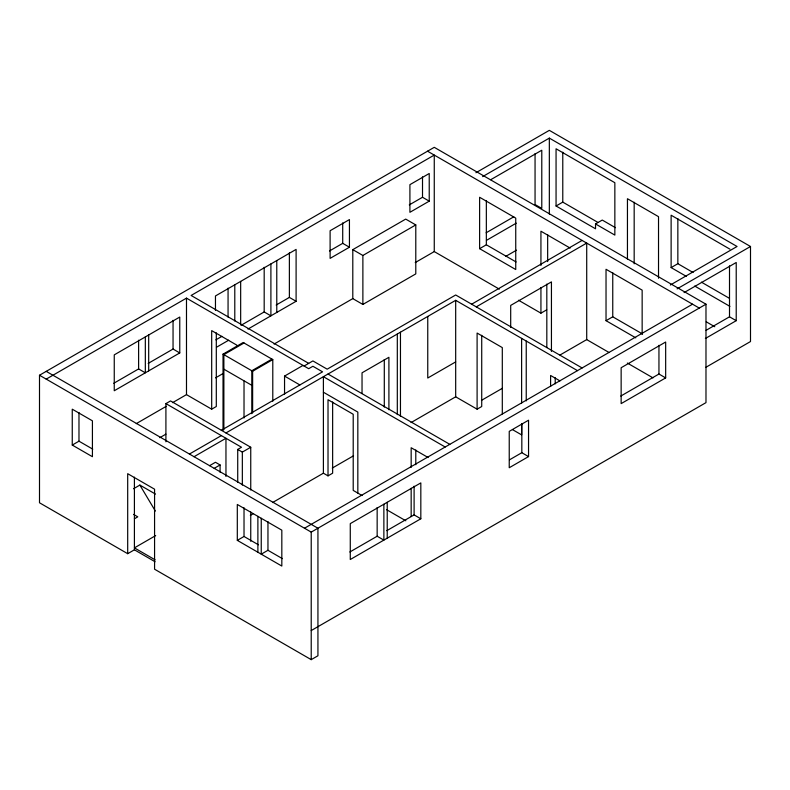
<?xml version="1.0" encoding="UTF-8"?>
<svg xmlns="http://www.w3.org/2000/svg" width="790" height="790" viewBox="0 0 790 790"><rect width="100%" height="100%" fill="white"/><g stroke="black" fill="none" stroke-linecap="round" stroke-linejoin="round"><path stroke-width="1.19" d="M155.087 561.749L134.409 549.81L127.694 553.691L39.5 502.776L39.5 375.24L434.263 147.325L705.983 304.199L705.983 402.633L311.221 630.558M46.215 379.121L186.489 298.136L308.693 368.693L312.899 366.264L322.557 371.843L221.348 430.274M329.499 250.973L342.712 243.34L349.437 247.221L349.437 219.581L330.111 230.729L330.111 258.37L349.437 247.221M409.289 204.896L422.512 197.273L429.227 201.154L429.227 173.504L409.911 184.662L409.911 212.303L429.227 201.154M475.926 172.733L549.336 130.35L750.5 246.49L750.5 341.537L705.816 367.34M113.75 383.288L138.615 368.93L145.33 372.811L145.33 336.925M148.184 363.41L173.05 349.052L179.764 352.933L179.764 317.047L114.254 354.868L114.254 390.754L179.764 352.933M352.794 298.62L352.794 249.64L405.704 219.097L415.787 224.913L415.787 273.893L362.877 304.436L352.794 298.62L274.081 344.065M482.621 176.624L549.336 138.112L737.06 246.49L670.345 285.012M490.709 179.715L541.782 150.228L541.782 208.422L535.057 204.541L535.057 153.625M215.868 339.848L221.96 336.333M241.246 325.204L264.186 311.951L270.901 315.832L270.901 263.949M276.164 305.039L289.377 297.405L296.102 301.286L296.102 249.403L215.463 295.954L215.463 310.431M352.794 249.64L362.877 255.466L415.787 224.913M216.48 347.254L228.685 340.214M247.961 329.075L296.102 301.286M223.027 430.402L223.027 354.147L243.182 342.505L272.787 359.598L272.787 401.231M244.021 342.988L223.866 354.631L223.866 429.622M72.255 445.066L92.42 456.709L92.42 420.823L72.255 409.181L72.255 445.066L78.98 441.185L92.766 449.154M165.91 441.788L165.91 403.611L170.531 400.935L250.746 447.249L250.746 490.007M136.275 423.628L166.186 406.356M172.595 402.653L186.489 394.635L211.69 409.181L216.302 406.514L216.302 332.866M215.571 377.847L223.017 373.542M415.224 262.576L434.263 251.585L499.339 289.15M486.117 232.803L513.776 216.825M271.948 359.114L251.793 370.757L251.793 413.674M223.027 354.147L252.632 371.241L272.787 359.598M486.452 240.367L516.245 223.165M479.619 248.672L515.742 269.528L515.742 218.119L479.619 197.273L479.619 248.672L486.344 244.791L516.087 261.964M556.061 206.002L595.532 228.794L595.532 223.945L614.847 235.094L614.847 182.717L556.061 148.777L556.061 206.002L562.776 202.122L597.981 222.444M159.787 437.69L165.91 434.154M284.548 394.269L284.548 376.089L303.024 365.415M304.081 366.027L312.899 360.931L327.178 369.177L455.682 294.986L582.092 367.962M505.916 256.286L516.502 250.173M189.432 454.043L221.348 435.616M225.96 432.94L455.682 300.319L577.47 370.629M133.53 488.743L139.869 485.08L155.492 494.096M595.532 223.945L602.257 220.064L615.469 227.698M194.044 456.709L225.96 438.282L225.96 476.459M471.64 304.199L582.092 240.427M476.261 306.866L586.713 243.093L586.713 339.601L559.992 355.026M209.587 465.675L215.463 462.278L220.084 464.954L220.084 472.282M237.721 482.413L237.721 449.431L241.503 447.249L165.91 403.611M214.208 468.342L220.084 464.954M237.721 449.431L242.342 452.097L250.746 447.249M134.409 518.783L137.776 516.838L133.54 514.399M455.682 361.899L427.755 378.025L427.755 316.444M155.689 535.59L134.409 547.875L155.087 559.814M518.536 300.24L540.933 313.166L546.7 309.848M729.92 249.156L671.125 215.216L671.125 267.583L677.85 263.702L693.097 272.51M250.321 515.386L253.501 513.549M272.56 502.549L323.396 473.19L328.018 475.866L332.639 473.19L332.639 401.972M332.264 468.075L353.525 455.8M411.077 422.571L455.682 396.817L477.101 409.181L481.722 406.514L481.722 335.296M642.152 334.19L642.152 290.137L606.029 269.281L606.029 320.681L612.754 316.81L642.497 333.973M237.306 540.36L281.823 566.055L281.823 530.169L237.306 504.474L237.306 540.36L244.021 536.479L258.429 544.794M481.485 400.352L502.351 388.305M677.089 288.873L750.5 246.49M684.091 292.586L736.221 262.497L736.221 320.681L705.371 338.495M304.496 528.233L692.544 304.199M282.366 558.619L267.958 550.294L261.243 554.175L261.243 518.289M39.5 375.24L311.221 532.114L705.983 304.199M706.092 330.319L729.506 316.81L736.221 320.681M349.851 551.993L377.156 536.232L383.871 540.113L383.871 504.227M386.814 530.663L414.108 514.902L420.823 518.773L420.823 482.897L350.276 523.622L350.276 559.508L420.823 518.773M509.629 459.75L521.825 452.709L528.55 456.59L528.55 420.211L509.234 431.37L509.234 467.739L528.55 456.59M620.792 396.057L658.949 374.026L665.664 377.906L665.664 342.021L621.147 367.725L621.147 403.611L665.664 377.906M127.694 553.691L127.694 473.684L154.573 489.198L154.573 569.215L311.221 659.65L317.935 655.769L317.935 528.233L46.215 371.359M701.431 282.168L729.17 298.185M671.125 267.583L686.382 276.391M694.716 286.049L729.92 306.382M427.548 151.206L699.269 308.08M706.28 321.826L714.772 326.734M570.133 248.07L540.933 231.213L540.933 265.46M606.029 320.681L635.772 337.853M586.713 339.601L609.159 352.557M627.339 363.054L652.994 377.867M559.942 380.879L550.6 375.477L550.6 386.537M512.473 429.602L521.617 434.885L521.617 423.894M328.018 374.026L449.806 444.345M308.693 363.361L191.111 295.47L434.263 155.077L434.263 251.585M445.185 447.012L323.396 376.692L323.396 473.19M323.396 392.215L357.831 412.094L357.831 493.079M236.882 345.171L211.69 330.625L211.69 409.181M428.141 457.538L411.165 447.733L411.165 467.384M284.548 376.089L299.874 384.937M223.866 369.177L251.793 385.303M362.097 495.537L353.209 490.412L353.209 414.276L328.018 399.73L328.018 475.866M386.636 509.708L405.833 520.788M139.869 485.08L155.373 511.071M729.506 265.884L729.506 316.81M677.85 218.642L677.85 263.702M658.949 345.319L658.949 374.026M658.524 278.248L658.524 216.667L627.448 198.725L627.448 259.071M634.173 202.23L634.173 263.811M612.754 272.748L612.754 316.81M562.776 152.203L562.776 202.122M555.212 377.729L555.212 383.861M551.44 351.422L551.44 281.892L510.695 305.404L510.695 327.366M549.336 138.112L549.336 214.06M547.658 234.669L547.658 261.589M546.818 284.104L546.818 347.541M540.933 287.481L540.933 313.166M526.239 341.053L526.239 400.905M521.825 423.608L521.825 452.709M521.617 338.387L521.617 403.127M502.302 413.911L502.302 347.6L477.101 333.054L477.101 409.181M486.344 200.729L486.344 244.791M455.682 300.319L455.682 396.817M422.512 176.842L422.512 197.273M415.787 449.984L415.787 464.718M414.108 486.186L414.108 514.902M411.165 488.26L411.165 516.502M400.461 332.205L400.461 416.488M397.311 334.022L397.311 414.641M388.907 409.753L388.907 357.297L362.037 372.811L362.037 393.548M387.228 502.292L387.228 538.178M384.296 359.509L384.296 407.087M377.156 507.526L377.156 536.232M362.877 255.466L362.877 304.436M342.712 222.908L342.712 243.34M311.221 532.114L311.221 659.65M289.377 252.761L289.377 297.405M276.776 260.552L276.776 312.445M267.958 521.588L267.958 550.294M264.186 267.306L264.186 311.951M257.886 516.354L257.886 552.24M252.632 371.241L252.632 412.874M250.746 511.989L250.746 541.308M244.021 380.978L244.021 417.989M244.021 507.773L244.021 536.479M242.342 452.097L242.342 485.08M240.664 281.408L240.664 324.848M234.788 284.795L234.788 320.997M228.063 288.162L228.063 317.116M186.489 298.136L186.489 394.635M173.05 320.345L173.05 349.052M148.688 334.99L148.688 370.875M138.615 340.223L138.615 368.93M134.409 477.15L134.409 549.81M78.98 412.479L78.98 441.185"/></g></svg>
